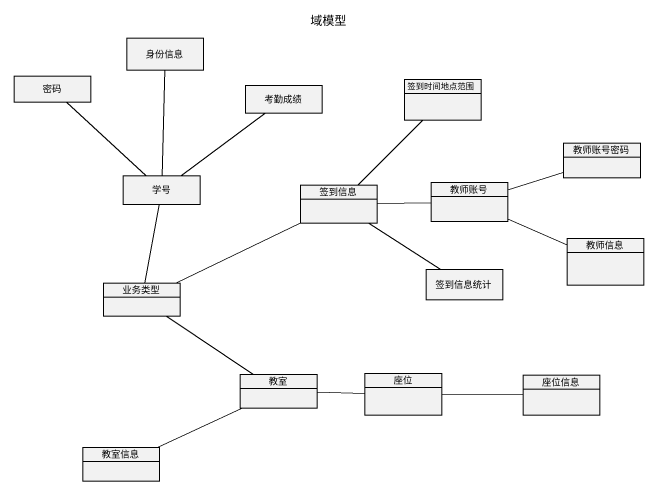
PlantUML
@startuml
title 域模型
hide circle
hide empty members
class 身份信息
class 密码
class 考勤成绩
class 签到时间地点范围
class 教师账号密码
class 学号
class 签到信息
class 教师账号
class 教师信息
class 业务类型
class 签到信息统计
class 教室
class 座位
class 座位信息
class 教室信息
学号 -up- 身份信息
学号 -up- 密码
学号 -up- 考勤成绩
签到信息 -up- 签到时间地点范围
签到信息 -right- 教师账号
签到信息 -- 签到信息统计
教师账号 -right- 教师账号密码
教师账号 -right- 教师信息
业务类型 -up- 学号
业务类型 -right- 签到信息
业务类型 -- 教室
教室 -right- 座位
教室 -left- 教室信息
座位 -right- 座位信息
@enduml
